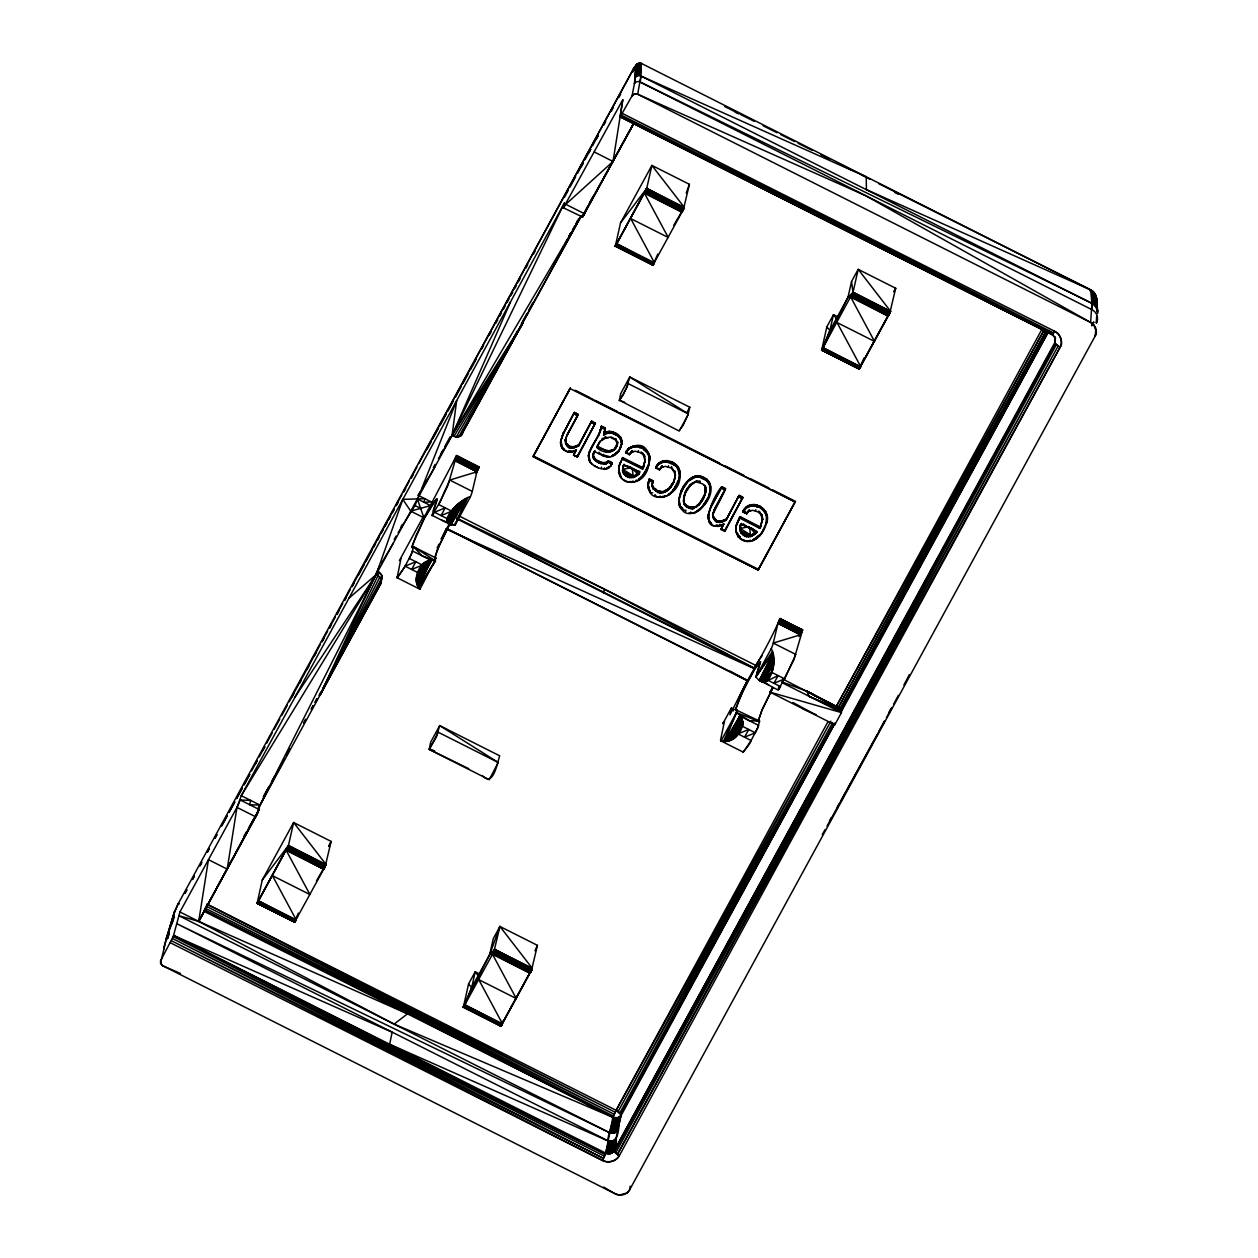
<?xml version="1.0" encoding="UTF-8"?>
<svg xmlns="http://www.w3.org/2000/svg" width="1258" height="1258" viewBox="0 0 1258 1258"><rect width="100%" height="100%" fill="white"/><g stroke="black" fill="none" stroke-linecap="round" stroke-linejoin="round"><path stroke-width="1.5" d="M703.898 485.148L705.282 485.698C707.185 494.929 701.162 507.32 691.114 508.609L685.091 505.574L684.038 503.593L683.644 497.696L686.915 489.079M418.206 495.353L420.156 492.035L418.206 495.353L431.337 501.973L423.962 502.256L424.764 498.671L402.827 499.379L410.753 511.157L423.883 517.761L456.638 455.569L479.141 466.907L476.924 471.797L472.269 491.406A21.087 1.903 -63.3 0 1 470.209 497.209L454.94 525.246C433.239 524.539 461.828 497.633 470.413 496.706M758.118 721.589L762.081 709.842L772.726 688.157L762.081 709.842L758.118 721.054M1096.913 316.12L1096.41 323.023A10.536 9.954 5.2 0 0 1091.787 309.594A211.14 25.6 -63.9 0 0 1091.944 303.241L1092.494 291.007L1090.875 290.016L641.328 63.387L640.904 75.983L637.696 94.24L1090.623 322.441L1093.847 324.957L1096.331 332.143A10.284 9.639 12.7 0 1 1095.246 335.886L629.582 1189.942L627.003 1192.93L619.455 1195.053A10.284 9.639 12.7 0 1 615.461 1193.936L161.842 965.279L160.395 961.081L173.227 936.612L179.941 911.971L237.495 806.394L241.269 795.685L564.37 203.073L563.427 207.806L622.789 99.728L620.115 116.963L1052.207 334.675C1056.641 325.932 1065.007 342.176 1060.085 347.287L619.345 1155.662C616.2 1161.543 608.18 1163.493 602.409 1160.442L170.302 942.729M1095.671 331.074L1095.246 335.87L1096.331 332.143A10.756 10.08 12.7 0 0 1093.847 324.957A10.284 9.639 12.7 0 0 1090.623 322.441L1091.944 303.241L1090.623 289.765L878.682 183.637M174.312 912.915L177.976 904.188L633.859 68.325L634.803 68.262L632.931 71.722L634.803 68.262M623.04 465.586L624.015 472.552L627.978 475.854C631.547 479.848 640.935 469.816 639.08 473.936L633.293 477.521L627.663 477.285L623.701 473.999L622.553 470.822L622.867 466.293L623.135 472.41L625.682 475.634L629.425 477.537L635.243 476.562L639.63 472.914L623.842 464.941L622.71 467.017L623.04 465.586L630.258 467.111M752.41 528.785L756.954 532.024L756.404 533.046L750.633 536.631L744.988 536.411L741.025 533.109L739.893 529.933L740.207 525.419L740.459 531.521L743.006 534.76L746.765 536.647L752.567 535.688L756.577 532.338L750.947 535.2L745.302 534.964L741.355 531.678L740.364 524.696L745.774 525.844M678.958 499.237C681.6 534.178 724.435 496.658 706.729 479.125C690.296 466.529 673.266 495.023 681.364 508.908L682.748 509.443L679.194 505.842L679.289 497.806L678.958 499.237L680.201 494.363L679.886 495.794L681.679 489.912L681.349 491.343L689.29 479.44L683.581 487.271L683.896 485.824M703.882 497.492L704.213 496.061L699.008 503.845L692.891 508.861L689.337 508.358L683.865 504.316C682.748 497.256 685.327 487.805 691.9 484.314L696.256 481.154L699.825 481.657L696.256 481.154L690.312 485.462L685.107 493.23L685.437 491.799M683.959 496.265L684.038 503.593L687.827 507.603L693.064 508.138L697.105 506.424C702.562 501.187 707.169 493.529 705.282 485.698M705.675 491.595L705.361 493.042L705.125 486.421L702.672 483.89L696.099 481.877L692.214 482.868M736.119 531.143L736.087 525.923L739.783 517.384L736.087 525.923L736.119 531.143L740.034 538.455L744.547 540.736M778.765 686.805L778.104 690.06L759.36 680.232L773.859 659.035L760.272 680.987L764.408 682.103L767.364 679.98L780.495 686.601L778.608 689.667L793.924 659.711L802.651 629.896L780.149 618.559L777.931 623.449L773.277 643.074A21.087 1.903 -63.3 0 1 771.217 648.861C778.419 657.934 770.195 695.391 755.932 676.898L760.398 661.645L755.681 667.432L747.802 681.38L739.578 698.505L735.615 709.716L759.612 721.101L757.693 727.926L751.105 740.506L743.305 752.174L720.803 740.836M620.115 116.963L632.051 95.844L634.425 83.657A206.658 18.65 -63.3 0 0 635.227 77.744L635.856 65.243L633.482 68.734A4.214 1.415 28.6 0 1 634.519 68.246M721.07 740.742C735.505 745.947 751.718 721.51 736.449 712.626L737.109 709.764L735.71 710.566L735.993 707.971L743.226 690.516L754.721 668.989L760.587 661.802L756.577 674.021M828.031 721.605L615.382 1111.695L612.882 1117.324L605.727 1153.13C614.564 1157.187 617.159 1144.528 616.153 1138.396L612.504 1141.226L611.655 1153.209L606.277 1153.397L173.62 935.433L392.134 1032.189L389.666 1044.282L607.677 1140.786C621.421 1145.22 617.332 1121.46 621.263 1115.201L834.982 723.224L834.793 724.797L769.896 692.104L772.381 687.528M705.361 493.042L705.675 488.497L705.439 491.123M1097.149 309.169L1095.042 305.568L1091.944 303.241L640.086 82.006A4.214 3.994 11 0 0 634.425 83.657L636.296 64.771L640.841 63.356L640.196 75.7L866.212 176.828L866.416 189.612L1090.875 290.016A10.551 10.253 -4.5 0 1 1096.551 300.064L1097.621 313.289L1096.08 295.945L1092.494 291.007L1093.564 304.232L1096.268 307.251L1097.605 311.229L1096.536 298.004L1096.551 300.064A10.551 10.253 -4.9 0 1 1096.394 301.055M622.867 466.293L623.858 473.275L627.821 476.578L629.755 476.106L633.293 477.521L632.365 469.218M749.705 528.329L750.633 536.631L747.079 535.216L745.145 535.688L741.198 532.386L740.207 525.419M1055.399 337.144L1055.195 343.387L1060.085 347.287L617.348 1154.482L619.345 1155.662C615.948 1161.433 608.337 1163.273 602.409 1160.442L171.371 940.701L603.463 1158.414L602.409 1160.442L605.57 1153.633L608.762 1141.21L176.576 923.592L609.344 1132.562L614.124 1133.065L617.741 1130.455A173.164 21.26 -64 0 0 616.2 1138.317M683.644 500.794L685.28 492.523L690.469 484.739L687.497 488.434M400.956 558.521L397.135 577.736L419.81 589.169M724.466 721.51L722.894 723.586L724.451 721.259L720.677 739.531A21.087 1.903 -63.3 0 0 721.18 740.663L736.449 712.626L759.14 721.573M453.415 508.657L448.273 523.784L456.434 505.291L451.811 511.173L438.68 504.552L449.766 480.069L476.924 471.797L478.433 468.275L456.292 456.214L478.795 467.551L456.638 455.569L447.911 485.368L440.41 501.297L432.107 515.34L450.867 524.79L461.151 501.486L449.877 524.602L447.219 522.29L447.596 518.878L434.466 512.258L432.06 515.638L436.935 500.637L436.589 498.718L424.292 518.375L412.482 544.966L412.199 547.56L413.599 546.758L436.101 558.096L420.062 589.074M648.939 464.611L649.6 455.538L649.112 463.903L646.518 470.398L643.954 473.511C640.731 480.587 631.988 484.597 624.676 480.996L620.729 477.694L618.637 472.741L618.92 466.089L619.675 475.225L622.694 479.345L627.207 481.61C657.368 487.931 655.874 426.258 625.949 451.433L625.635 452.864L629.393 454.767L632.129 450.647L629.393 454.767M648.09 466.781L649.836 459.06L649.018 453.949L644.772 448.571L644.458 450.002L646.596 450.93L649.27 456.984M679.399 477.348L679.194 479.062L679.116 469.108L674.854 463.73L672.716 462.787L676.678 466.089L679.745 474.942C682.182 462.425 662.007 454.657 656.031 466.592L655.717 468.023L659.475 469.926L662.211 465.806L659.475 469.926M679.713 475.917L679.918 474.219C682.339 498.86 641.627 508.625 649.364 478.826L653.122 480.729L651.896 485.604L653.028 488.78L657.745 492.444C665.168 494.803 671.583 487.994 673.958 481.625L670.656 487.239L665.325 491.721L659.522 492.696L657.903 491.721L659.837 491.265L663.375 492.68L663.705 491.249L669.335 488.371L673.958 481.625M762.49 519.711L760.084 527.637L762.647 518.988L762.065 514.821L758.338 511.927L761.908 515.528L762.49 519.711L761.908 515.528L758.495 511.204L759.879 511.754M782.57 678.943L840.25 708.679L841.445 712.594L834.793 724.797M316.45 880.93L325.979 864.388L293.633 822.512L288.459 845.486L257.072 903.213L294.624 922.193L325.193 866.416L331.137 841.413L293.633 822.512L262.262 880.034L257.119 903.291L294.749 922.114L257.119 903.291L292.91 921.06M294.592 922.114L298.193 914.66M418.757 587.69L435.457 560.974C421.194 556.413 410.155 579.734 420.172 589.011A21.087 1.903 -63.3 0 1 419.669 587.879M482.333 775.573C493.419 787.807 497.146 763.071 499.709 755.822L439.702 725.599L430.676 742.157L429.214 749.469L489.236 779.708L498.231 762.474L439.702 725.599L436.353 737.062L429.12 749.281L468.621 768.654M480.446 974.4L475.209 971.774L468.558 983.976L463.369 1007.155L500.92 1026.135L531.489 970.358L537.433 945.356L499.929 926.454L493.278 938.657L489.724 954.445L463.542 1007.171L493.969 951.457L499.929 926.454L532.276 968.33L531.489 970.358L530.043 973.252L492.538 954.35L489.724 954.445L471.671 987.561L463.4 1006.95L500.92 1026.135L532.276 968.33L494.756 949.428L489.724 954.445L499.929 926.454M463.4 1006.95L464.296 1006.085L501.502 1025.474L463.4 1006.95L464.973 1004.89L502.146 1024.405L464.642 1005.504L501.816 1024.971L500.92 1026.135L503.342 1020.474M657.792 254.085L652.886 265.092L615.335 246.112L620.524 222.933L651.896 165.411L689.4 184.313L683.456 209.315L652.886 265.092L615.366 245.908L646.722 188.386L651.896 165.411L684.242 207.287L673.659 225.496M679.257 430.44L683 425.566L688.283 413.882L629.755 376.991L620.729 393.55L619.282 400.877L626.783 387.637L629.755 376.991L689.777 407.23L687.906 415.14L679.226 431.054L620.965 401.066M652.855 265.013L654.113 261.098M851.54 281.556L853.018 292.328L890.538 311.229L860.095 367.053L890.538 311.229L858.192 269.354L853.018 292.328L847.986 297.344L829.934 330.461L821.631 350.054L859.308 368.956L889.752 313.258L895.696 288.255L858.192 269.354L851.54 281.556L847.986 297.344L821.678 350.133L826.82 326.876L833.472 314.673L838.709 317.299M821.663 349.85L822.559 348.985L859.764 368.374L821.663 349.85L823.235 347.79L860.755 366.691L859.183 369.034L860.755 366.691L837.026 322.52L874.53 341.421L850.801 297.25L853.018 292.328L890.444 311.544L853.018 292.328L821.678 350.133L859.308 368.956L821.993 349.834M725.787 741.418L739.877 715.959L729.231 740.868L740.71 716.871L742.786 721.778L742.173 726.181L755.303 732.785L758.26 726.574L758.637 725.41L739.877 715.959L724.624 741.371L736.449 712.626L749.265 720.677L759.612 721.101M617.647 442.03L617.128 445.19L613.432 450.616L610.995 451.182L605.507 450.238L597.236 446.071L600.239 441.401L606.041 437.8L611.074 436.935L615.587 439.215L616.373 441.7L617.647 442.03C617.694 453.226 603.604 454.893 596.921 447.502L599.453 441.998M612.316 455.758L618.669 451.166L621.641 444.357C622.207 437.281 614.973 433.239 608.825 432.705L603.573 435.268L605.192 427.956L601.434 426.069C600.868 439.136 584.262 449.075 589.892 462.158C595.16 468.212 609.485 473.747 612.159 462.661L608.4 460.774L606.529 462.457C601.23 463.4 595.286 460.538 592.974 455.632L592.66 457.063C594.971 461.969 600.915 464.847 606.199 463.887L608.4 460.774M618.606 467.52L622.301 458.981L642.917 467.803L644.049 465.727L643.719 467.158L642.759 468.511L645.323 459.878L642.602 469.234L622.301 458.981L622.616 457.55L642.917 467.803L642.602 469.234M680.075 473.495L679.037 479.77M762.647 518.988L759.926 528.344L739.625 518.107L739.956 516.661L760.241 526.913L761.373 524.853L761.059 526.284L759.926 528.344L739.956 516.661L737.565 521.472M767.317 517.463L766.279 523.737C773.072 509.93 751.215 496.438 743.289 510.544L742.959 511.99L746.717 513.877L749.469 509.757L746.717 513.877M593.021 454.625L592.66 457.063L594.861 450.867L593.021 454.625L593.351 453.195L593.619 458.856L598.321 462.504L606.199 463.887L608.243 461.497L610.287 461.717L612.001 463.384L610.885 465.444M348.969 598.148L376.063 574.764L379.806 577.123L381.08 579.246L380.718 583.775L260.029 805.136L249.682 804.711L250.641 800.418L240.309 799.994L236.976 807.384L227.211 869.121L208.451 859.67L198.701 921.406L394.084 1024.106L612.882 1117.324L617.961 1117.749A6.321 5.535 13 0 0 621.263 1115.201L616.106 1110.295L207.004 904.172M634.189 122.671L582.485 217.021L563.427 207.806L565.77 204.315L613.039 161.464L622.789 99.728M610.523 1153.649L612.504 1141.226L608.762 1141.21L606.875 1153.602L609.957 1141.446L608.086 1153.838L611.231 1141.462L609.328 1153.869L612.504 1141.226M630.195 1186.168L629.582 1189.942A10.284 9.639 12.7 0 1 627.003 1192.93A10.756 10.08 12.7 0 1 619.502 1195.053M434.623 558.049L439.419 544.918L449.216 525.152L437.045 550.517L434.718 558.898L436.101 558.096L434.608 558.599M604.5 431.84L605.192 427.956L604.862 429.387L601.104 427.516L601.434 426.069M397.166 576.541L397.292 577.831L404.243 567.688L411.445 554.118L413.599 546.758L435.457 560.974L418.128 586.951L431.384 560.518L412.624 551.067L409.29 558.458L422.421 565.062L425.581 561.964L430.315 560.47L416.524 583.319L431.384 560.518L417.577 586.134M447.077 521.818L447.596 518.878L447.109 520.152M587.58 206.564L582.139 217.225L584.53 213.766L565.77 204.315M619.25 400.201L622.993 395.327L628.277 383.643L688.283 413.882M742.865 722.532L742.173 726.181L742.707 724.765M667.275 490.762L674.115 480.902L673.801 482.333L675.404 475.052L675.074 476.483L674.492 472.285L671.41 466.529M673.801 482.333L675.404 475.052M322.834 688.519L380.718 583.775L381.882 575.661L378.737 572.123L376.472 572.972L320.365 694.463L381.363 581.652M381.08 579.246L320.365 694.463L377.935 575.708L378.737 572.123L376.865 571.179M463.243 430.299L462.441 433.884A6.321 5.928 12.7 0 1 460.994 435.614L456.229 436.951L452.094 435.331L456.67 400.61L415.014 505.527L398.11 532.732M469.344 539.635L446.48 528.643L747.378 680.767C759.046 660.214 770.682 640.118 780.149 618.559L802.305 630.557L800.434 634.803L773.277 643.074L795.779 654.412L784.693 678.895L773.922 683.298L778.12 675.577L764.974 681.978M455.585 522.369L454.94 525.246L451.575 523.941M562.452 435.991L563.631 432.532L561.304 439.011M563.458 433.239L574.356 412.435L563.458 433.239L574.356 412.435L578.114 414.322L567.232 435.142C564.685 439.168 564.417 444.845 568.993 447.738L572.563 448.225L578.538 446.04L591.653 421.147L595.411 423.05L577.296 457.11L573.538 455.223L575.708 450.38M560.911 444.955L560.848 440.725C558.505 449.499 569.481 455.726 576.321 450.128L568.553 452.062L563.914 449.578L561.493 446.543L560.691 441.448L562.766 434.545M562.373 446.7L562.059 448.131L563.914 449.578M563.757 450.301L564.087 448.854L562.216 447.423L560.518 442.156L563.788 431.809M567.232 435.142L578.114 414.322M591.496 421.87L595.254 423.757L593.21 423.537L591.653 421.147L578.538 446.04L570.77 447.974L567.767 446.464L565.911 441.967L565.581 443.398L565.518 439.184L566.54 445.206L565.361 439.907M567.767 446.464L568.097 445.033L565.738 442.69M575.912 414.81L576.227 413.379L574.198 413.159L577.957 415.046L576.227 413.379M568.993 447.738L569.308 446.291L566.871 443.775M568.553 452.062L568.868 450.616L572.013 451.858M570.77 447.974L571.101 446.543L574.246 447.769L578.696 445.316L572.877 446.794L569.308 446.291M570.33 452.298L570.66 450.867M572.563 448.225L572.877 446.794M575.928 447.329L576.243 445.882L578.869 444.609L591.653 421.147M578.538 446.04L578.869 444.609M577.626 455.679L577.296 457.11L595.411 423.05L577.626 455.679L575.409 456.167L573.695 454.5M600.349 430.236L601.261 426.792L605.035 428.679L601.261 426.792C599.201 437.501 590.411 445.536 588.351 456.182L589.31 460.57L591.858 463.809M588.807 454.468L589.42 452.031L588.508 455.459L589.892 462.158M589.593 451.308L589.263 452.738L598.478 434.985L598.163 436.432L600.506 429.513L600.192 430.944M588.744 458.981L588.665 454.751M500.92 1026.135L502.492 1023.792L464.973 1004.89L471.671 987.561L475.209 971.774L478.685 976.444M593.855 453.1L594.185 451.669L593.194 453.902L594.861 450.867M593.619 458.856L593.949 457.409M593.839 465.444L598.352 467.724M600.396 440.677L596.921 447.502L605.507 450.238L605.192 451.669M602.991 428.459L603.305 427.012M596.072 461.371L596.386 459.941M598.824 453.666L599.154 452.235M602.126 439.718L602.456 438.271M605.79 432.154L603.746 434.56L605.79 432.154L609.139 431.258C615.76 431.651 623.669 436.841 621.641 444.357M598.321 462.504L598.651 461.073L594.845 460.114M606.041 437.8L608.479 437.721M600.585 463.652L600.899 462.205M603.29 454.311L602.975 455.742C614.108 461.482 625.556 447.109 620.414 436.935L620.1 438.366M608.825 432.705L609.139 431.258M601.261 468.542L601.576 467.111M603.903 433.837L607.472 431.714L610.979 433.145L611.309 431.698L615.398 434.718L619.203 435.677L621.798 443.634L619.659 448.917L621.971 442.926M604.123 464.139L604.453 462.708L608.086 462.205L611.844 464.108M604.485 467.929L604.17 469.36L608.998 467.111L606.246 469.092L609.171 466.388L608.841 467.819M608.746 452.172L609.061 450.726L614.643 449.295L617.301 444.467L615.838 447.958M608.039 457L603.132 455.034L610.099 456.748M613.133 433.57L613.464 432.139M615.398 434.718L615.712 433.271L610.979 433.145M612.001 463.384L609.957 463.148L610.287 461.717M617.332 443.461L615.744 438.492M612.473 455.05L612.159 456.481L618.826 450.443L618.496 451.874M617.647 435.85L617.977 434.419M614.769 455.192L615.099 453.761M621.389 438.743L621.059 440.174L620.257 437.658L618.873 437.108L619.203 435.677M616.64 453.54L619.329 450.348M621.358 442.266L621.672 440.835M620.163 448.823L620.493 447.376M620.902 446.59L621.232 445.159M618.637 472.741L618.952 471.31L621.043 476.263M622.553 470.822L622.883 469.376L632.051 467.489L631.736 468.935L639.945 471.483L639.08 473.936L633.45 476.798L624.015 472.552L623.701 473.999M623.135 472.41L623.449 470.964M633.497 451.638L631.972 451.37L629.55 454.044L625.792 452.157L628.764 448.446L636.815 446.008L630.887 446.779L625.635 452.864L628.937 447.738M630.572 448.21L630.887 446.779M630.604 453.43L631.972 451.37M625.682 475.634L625.997 474.203M628.607 449.169L632.538 447.25L632.853 445.804M627.663 477.285L627.978 475.854M634.598 446.983L634.913 445.552M603.541 592.738L604.343 589.137L456.654 518.139L754.14 668.108A35.853 3.239 -63.3 0 1 762.222 655.654M629.425 477.537L629.755 476.106M636.973 445.285L636.658 446.716L632.538 447.25M629.912 481.531L634.252 481.908M631.202 477.788L631.532 476.357M638.089 451.999L638.419 450.553M632.554 482.364L632.884 480.918M635.243 476.562L635.573 475.131M642.917 467.803L645.15 460.585L644.568 456.418L640.998 452.817L642.539 452.644M642.476 448.351L642.791 446.92L639.567 447.534L639.882 446.103L636.658 446.716L642.476 448.351L648.137 453.808L648.452 452.361M637.193 475.618L639.237 473.212M635.935 481.452L636.249 480.021M644.411 457.141L644.725 455.695L641.155 452.094L643.609 454.625L644.992 461.309M638.545 480.179L638.875 478.732M640.416 478.512L643.954 473.511M646.423 451.653L646.754 450.207L649.442 456.261L649.663 459.783L649.993 458.337M642.272 476.861L649.27 463.18M644.992 473.024L645.323 471.593M646.36 471.121L646.691 469.674M647.54 467.504L646.518 470.398M649.301 462.205L649.631 460.758M649.364 478.826L649.049 480.257L652.808 482.16M650.213 491.752L647.728 484L649.207 479.55L652.965 481.437L652.053 484.88L653.201 488.057L652.053 484.88L652.965 481.437L649.207 479.55L647.571 484.723M648.153 488.922L647.901 483.292M650.921 481.216L651.251 479.77M650.386 491.045L650.056 492.476L652.729 492.869M651.896 485.604L653.122 480.729M652.462 487.192L652.776 485.745M663.579 466.797L662.054 466.529L659.632 469.203L655.874 467.316L658.846 463.604L664.995 460.711L666.897 461.167L660.969 461.922L660.654 463.369L659.019 462.897L655.717 468.023M652.21 484.157L653.028 488.78L655.717 489.173L655.387 490.604L663.548 491.957M660.686 468.574L662.054 466.529M654.758 496.139L655.088 494.709M658.689 464.328L662.62 462.409L662.935 460.963M657.745 492.444L658.06 491.013L653.358 487.333M659.522 492.696L659.837 491.265M667.054 460.444L666.74 461.875L662.62 462.409M660.151 495.966L659.837 497.397L664.334 497.067L664.649 495.636M661.299 492.947L661.614 491.501L665.325 491.721L665.655 490.29L669.162 489.079L669.492 487.648M668.171 467.158L668.501 465.712M662.651 497.523L662.966 496.077M668.627 495.337L668.957 493.891M670.656 487.239L670.97 485.808M674.807 470.854L674.492 472.285L671.08 467.976L665.262 466.341L661.897 467.237M666.017 496.611L670.498 493.671L676.615 485.557M672.134 485.399L672.448 483.968M678.534 467.52L678.219 468.967L676.521 466.812L676.835 465.366L679.524 471.42L678.376 468.243M674.43 479.408L674.76 477.977M672.354 492.02L679.351 478.339L676.442 486.264L676.773 484.833M675.09 488.183L675.404 486.752M679.351 472.143L679.116 469.108M677.732 483.025L678.062 481.594M679.116 501.627L679.351 505.118L682.921 508.735L682.591 510.166L685.924 510.245L685.594 511.691M680.153 507.65L680.468 506.203M681.364 508.908L681.694 507.477M683.471 501.517L683.802 500.071L683.865 504.316L683.566 499.599M686.223 491.202L686.553 489.755M687.34 489.158L690.642 484.016L690.312 485.462M685.091 505.574L685.421 504.144M692.152 478.575L692.466 477.144L694.903 476.578L698.929 475.854L700.549 476.813L698.615 477.285L695.076 475.87L694.746 477.301L688.975 480.886M686.318 506.848L686.648 505.417L684.195 502.87M689.337 508.358L689.651 506.927L686.648 505.417M688.613 513.201L694.416 512.714L698.442 511L704.59 503.986M697.152 475.603L696.838 477.034L690.878 478.292L689.132 480.163L694.903 476.578L703.709 477.615L703.395 479.046L706.729 479.125L706.398 480.572L709.811 484.896L710.204 487.679L710.518 486.233M690.39 513.453L690.705 512.006M698.615 477.285L698.929 475.854M692.891 508.861L693.221 507.43L697.105 506.424L697.419 504.993L700.171 503.42L705.518 492.318M692.325 512.981L694.243 513.437L700.187 509.128L698.756 509.569M700.706 476.09L700.391 477.537L706.398 480.572M699.668 482.364L699.983 480.933M698.677 505.276L699.008 503.845M701.665 501.58L701.98 500.134M700.03 509.852L707.971 497.948L707.641 499.395L710.361 490.054L710.031 491.501L709.166 481.657L708.852 483.088M702.766 499.536L703.096 498.105M701.241 508.515L707.798 498.671M705.848 487.789L705.518 489.22L705.125 486.421M704.622 495.259L704.936 493.828M702.451 507.163L702.766 505.732M705.423 503.467L705.738 502.036M708.836 495.448L709.166 494.001M723.13 524.665L720.944 529.492L724.718 531.395L742.833 497.319L739.059 495.432L725.96 520.309L719.969 522.495L716.4 522.007L713.003 517.683L712.61 514.899L725.206 490.038L725.536 488.607L721.762 486.704C714.591 493.749 694.746 534.839 723.727 524.397L719.434 526.127L716.289 524.9L715.959 526.331L712.673 525.325L708.899 520.828L708.097 515.717L709.009 512.273L708.333 519.24M709.182 511.566L707.939 516.44L709.229 519.381M711.21 506.078L708.852 512.997L711.21 506.078L721.762 486.704M709.795 520.969L709.481 522.416L711.179 524.57M712.61 514.899L714.969 507.98L725.536 488.607L714.638 509.411L714.969 507.98M714.277 518.044L716.73 520.576L720.299 521.064L726.118 519.601L720.126 521.787L716.573 521.284L713.317 516.236L713.962 519.475L712.783 514.176L714.796 508.704L712.783 514.176L713.003 517.683L712.94 513.453L713.16 516.959L715.189 520.749L718.192 522.259L725.96 520.309L739.059 495.432L725.96 520.309M715.189 520.749L715.503 519.302M723.319 489.095L723.649 487.648L721.605 487.428L725.363 489.315L723.649 487.648M716.4 522.007L716.73 520.576M717.752 526.583L718.066 525.136M720.299 521.064L719.969 522.495L723.507 520.875L721.652 522.054M719.434 526.127L719.749 524.696M721.274 524.963L723.9 523.674M723.334 521.598L723.664 520.167L726.275 518.878M740.632 497.806L740.946 496.375L738.902 496.139L742.66 498.042L740.946 496.375M735.961 531.851L736.245 525.199L735.961 531.851L738.053 536.804L742.016 540.107C754.077 545.783 764.502 533.077 766.594 522.29L761.656 533.093L764.015 528.8M736.669 524.413L736.984 522.982M735.946 529.256L736.276 527.81M737.015 534.336L737.33 532.905L738.21 536.097L740.349 537.024L740.034 538.455M738.053 536.804L738.383 535.373L740.349 537.024M739.893 529.933L740.207 528.502L749.391 526.615M750.822 510.748L749.296 510.481L746.89 513.154L743.116 511.267L748.227 505.889L757.222 505.213L762.112 507.682L766.358 513.075L766.437 523.014L766.924 514.664L767.003 518.894L766.767 515.387L764.078 509.333L763.763 510.764L766.609 516.095M744.846 512.934L745.161 511.503L743.116 511.267L744.767 508.704M742.959 511.99L746.261 506.848M741.025 533.109L741.355 531.678L750.947 535.2L740.207 528.502M744.453 510.135L748.227 505.889M745.931 508.279L749.862 506.361L750.193 504.93M744.988 536.411L745.302 534.964M746.765 536.647L747.079 535.216M749.862 506.361L753.982 505.842L754.313 504.395M743.808 540.044L747.079 541.365L751.576 541.019L759.926 534.54L759.612 535.971L761.184 533.093M748.541 536.899L748.856 535.468L741.355 531.678M755.429 511.11L755.744 509.679M765.776 511.487L765.462 512.918L759.958 506.754L756.891 506.659L757.222 505.213M749.894 541.475L750.208 540.044M752.567 535.688L752.897 534.241L756.404 533.046L756.734 531.615L750.853 527.605M763.763 510.764L759.801 507.477L760.131 506.031M753.589 539.132L753.259 540.578L759.769 535.248L756.042 538.581M754.517 534.729L756.734 531.615M761.782 509.113L762.112 507.682M760.933 513.736L762.317 520.419M755.869 539.289L756.2 537.858M761.735 516.252L762.065 514.821M757.741 537.638L758.071 536.191M762.034 518.343L762.348 516.896M766.028 514.506L766.358 513.075M747.378 680.767L730.269 671.237M821.804 350.07L859.183 369.034L860.079 367.871L822.905 348.403L860.409 367.305L823.235 347.79L829.934 330.461L833.472 314.673L836.947 319.343M795.433 501.329L758.212 570.016L533.156 456.623L570.377 387.936L533.156 456.623L758.212 570.016L795.433 501.329L758.37 569.308L533.313 455.915L570.22 388.659L795.26 502.036L592.848 399.415M742.88 723.287L742.173 726.181L742.833 724.026M446.999 521.299L447.596 518.878L447.015 520.733M589.137 453.022L588.508 455.459L590.206 460.727M603.746 434.56L604.673 431.117L603.746 434.56L605.633 432.878L611.309 431.698M834.982 723.224L620.996 1114.211L833.771 723.948L619.88 1112.874L832.67 722.595L618.118 1111.459L830.893 721.196L616.106 1110.295A6.321 2.139 28.6 0 1 621.263 1115.201L617.143 1131.288L614.124 1133.065L609.344 1132.562L178.809 915.651L198.701 921.406L407.482 1013.838L394.084 1024.106M736.402 736.229L742 719.057L732.518 739.468L741.418 717.893L730.379 740.49L740.71 716.871M166.685 939.6L166.889 936.754L160.474 963.376L162.549 965.735L180.476 973.488M167.581 938.452L169.185 932.823M171.324 925.322L173.997 915.934L170.05 928.656M560.974 440.442L561.807 445.112L561.068 444.247M620.225 462.346L618.763 466.812L618.794 472.017L618.763 466.812L622.616 457.55M649.207 479.55L647.87 486.815M681.506 490.62L683.739 486.547L679.131 498.514L679.509 504.411M168.934 932.304L167.251 937.776L174.469 911.83L177.976 904.188L179.296 903.731A4.214 1.415 28.6 0 0 177.976 904.188M167.613 938.499L169.295 933.027M172.645 922.083L174.327 916.61M199.833 917.727L198.701 921.406L179.941 911.971M609.344 1132.562L613.951 1117.733L610.413 1132.971L615.146 1117.985L611.608 1133.222L616.404 1118.016L612.866 1133.269L617.662 1117.827L621.263 1115.201M240.309 799.994L259.054 809.444L198.701 921.406L256.522 815.31L260.029 805.136L376.063 574.764L452.094 435.331L581.149 215.904M847.986 297.344L850.801 297.25L853.018 292.328M683.644 497.696L685.28 492.523M735.93 526.646L739.625 518.107M735.505 737.204L737.974 733.886L742.472 720.347M605.727 1153.13L603.463 1158.414L172.425 938.499L604.516 1156.196L173.227 936.612L605.318 1154.325L173.62 935.433M773.497 666.646L771.563 672.275L764.408 682.103M447.659 523.124L451.811 511.173L454.358 507.477M402.827 499.379L376.063 574.764L241.269 795.685L260.029 805.136L284.402 758.889M852.767 293.098L890.051 312.582L852.531 293.68L889.752 313.258L852.232 294.372L889.406 314.013L851.902 295.111L889.029 314.767L890.538 311.229L888.305 316.151L851.147 296.589L888.667 315.491L851.524 295.866L852.94 292.642L890.287 312L889.029 314.767L851.524 295.866L852.767 293.098L890.287 312M416.429 577.784L418.222 572.783L425.581 561.964M329.219 846.665L331.137 841.413L328.637 845.989M686.208 193.056L689.4 184.313M236.976 807.384L255.72 816.819L259.054 809.444L256.16 814.571M565.204 440.614L567.547 433.711L577.784 415.769L574.025 413.866M773.167 668.124L771.563 672.275L763.291 682.15M457.063 518.846L457.708 517.195M734.546 738.069L737.974 733.886L742.786 721.778M416.681 576.573L418.222 572.783L426.839 561.32M771.421 648.373L755.932 676.898L772.789 653.028L759.36 680.232L773.717 657.494M447.219 522.29L451.811 511.173L455.365 506.361M707.971 497.948L705.581 502.744M257.245 903.228L294.624 922.193L296.196 919.85L272.467 875.678L309.971 894.58L286.242 850.408L288.459 845.486L257.119 903.291L288.459 845.486L325.979 864.388L324.47 867.926L286.966 849.024L288.459 845.486L325.728 865.158L288.208 846.257L288.459 845.486L262.262 880.034M654.38 261.287L652.886 265.092L654.459 262.749L630.73 218.578L668.234 237.479L644.505 193.307L646.722 188.386L615.382 246.191L646.722 188.386L684.242 207.287L682.732 210.825L645.228 191.924L646.722 188.386L683.99 208.057L646.47 189.156L646.722 188.386L620.524 222.933M492.538 954.35L494.756 949.428L532.181 968.644L494.504 950.199L494.756 949.428L492.538 954.35L516.267 998.522L478.763 979.62L502.492 1023.792M530.766 971.868L493.639 952.212L531.143 971.113L493.969 951.457L531.489 970.358L494.268 950.781L531.788 969.682L494.504 950.199L493.262 952.966L530.766 971.868L532.276 968.33L500.904 1025.852L463.369 1007.155L501.046 1026.056L463.73 1006.935M433.066 511.031L437.076 498.813L433.051 503.074L424.292 518.375L416.068 535.515L412.105 546.711L412.199 547.56L413.599 546.758L421.996 555.8L435.457 560.974M449.877 524.602L459.893 502.382L449.012 524.271L457.55 504.269L448.273 523.784M295.363 920.148L298.366 913.088M742 719.057L733.556 738.823L737.974 733.886L748.746 729.483L744.532 737.188L755.303 732.785M576.07 450.018L573.538 455.223L576.321 450.128M723.476 524.287L720.944 529.492L723.727 524.397M772.742 669.555L771.563 672.275L762.222 681.962L773.859 663.642L761.216 681.569L773.922 660.607L760.272 680.987M510.528 301.841L452.094 435.331L438.46 458.572M417.074 575.331L428.05 560.864L416.209 580.095L429.198 560.596L416.335 582.265L430.315 560.47M731.464 740.019L741.418 717.893M324.47 867.926L287.343 848.269L324.847 867.171L287.689 847.53L325.193 866.416L287.988 846.838L325.492 865.74L288.208 846.257L286.242 850.408L323.746 869.309L325.979 864.388L323.448 866.904M682.732 210.825L645.606 191.169L683.11 210.07L645.952 190.43L683.456 209.315L646.235 189.738L683.754 208.639L646.47 189.156L644.505 193.307L682.009 212.209L684.242 207.287M532.276 968.33L530.043 973.252L492.884 953.69L530.404 972.591L493.262 952.966M734.53 709.528L731.401 707.955L729.954 714.827L747.488 680.311L446.48 528.643L441.212 539.163A35.853 3.239 -63.3 0 1 441.857 537.842M534.996 950.718L537.433 945.356M859.985 366.959L864.042 358.011M894.076 291.825L895.696 288.255L893.84 291.636M723.46 741.214L736.449 712.626M449.012 524.271L458.714 503.294M622.71 467.017L623.999 464.233M741.324 523.344L740.05 526.127L741.166 524.067L756.954 532.024M467.599 498.074L454.94 525.246L466.293 498.608L450.867 524.79L462.409 500.653M728.083 741.166L739.877 715.959L726.935 741.355M564.37 203.073L452.094 435.331L522.778 323.212L460.994 435.614A6.321 5.928 12.7 0 1 453.965 436.274M255.72 816.819L257.874 812.495L198.701 921.406L258.676 810.608M320.365 694.463L379.806 577.123M463.699 499.882L450.867 524.79L464.973 499.206M456.638 455.569L454.421 460.459L476.924 471.797L454.515 460.129L477.018 471.467L454.688 459.673L477.191 471.011L455.207 458.415L477.726 469.753L455.553 457.676L478.056 469.014L455.931 456.937L478.433 468.275L479.141 466.907L475.744 473.15M780.149 618.559L777.931 623.449L800.434 634.803L778.026 623.135L800.528 634.472L778.199 622.679L800.701 634.016L778.718 621.421L801.236 632.758L779.064 620.681L801.566 632.019L779.441 619.927L801.944 631.264L779.803 619.219L802.651 629.896L799.034 636.532M616.106 1110.295L612.882 1117.324L203.843 911.232M876.983 735.144L827.041 826.144M878.807 731.684L884.28 721.259M888.824 712.594L890.648 709.119M1091.96 325.649L1093.784 322.174M286.211 755.46L289.812 748.604M589.389 203.136L593.005 196.279M884.516 721.353L841.099 800.45M886.371 717.878L891.891 707.499M893.73 704.024L898.338 695.375M903.873 684.981L909.392 674.587M773.183 654.49L759.36 680.232L773.497 655.968M581.322 166.701L583.193 163.241M588.823 152.878L590.71 149.435M596.339 139.072L598.21 135.612M269.07 786.612L263.457 796.959L267.152 790.04M186.813 889.925L184.926 893.369L186.813 889.941M199.959 865.756L201.83 862.296L199.959 865.834M207.476 851.949L209.347 848.49L207.476 852.043M214.992 838.143L216.863 834.683M227.195 815.703L221.565 826.05L227.195 815.876M229.066 812.243L234.711 801.896M236.583 798.437L242.228 788.09M244.099 784.63L249.729 774.283M251.616 770.824L257.245 760.461M259.132 757.017L264.762 746.654M266.633 743.211L272.278 732.848M274.15 729.404L279.795 719.041M281.666 715.598L287.296 705.235M289.183 701.775L320.177 644.819M322.048 641.376L327.693 631.013M329.565 627.569L335.194 617.206M337.081 613.762L342.711 603.4M344.598 599.94L350.227 589.593M352.098 586.134L394.367 508.468M396.254 505.008L401.884 494.661M403.755 491.202L409.4 480.855M411.272 477.395L416.917 467.048M418.788 463.589L633.482 68.734L637.554 63.702L641.564 63.639A10.551 0.959 -63.3 0 0 640.967 63.718M214.992 838.268L216.863 834.825M229.082 812.432L234.711 802.101M236.583 798.641L242.228 788.31M244.099 784.866L249.729 774.535M255.374 764.204L257.245 760.744M262.891 750.413L264.762 746.969M291.998 697.011L293.885 693.567M299.514 683.236L301.385 679.792M307.031 669.46L308.902 666.001M314.547 655.67L316.418 652.226M322.048 641.894L323.935 638.451M329.565 628.104L331.452 624.66M337.081 614.329L338.952 610.885M344.598 600.553L346.469 597.11M352.114 586.763L353.985 583.319M358.687 574.717L364.317 564.37M366.204 560.926L371.833 550.595M373.705 547.151L375.592 543.708M377.463 540.264L379.35 536.82M381.221 533.361L383.108 529.917M384.979 526.473L386.851 523.029M388.738 519.585L390.609 516.142M392.496 512.698L394.367 509.254M396.254 505.81L398.126 502.367M403.771 492.02L405.642 488.576M411.272 478.244L413.159 474.801M427.248 448.964L431.007 442.077M432.878 438.633L438.507 428.286M440.394 424.842L446.024 414.511M447.911 411.067L453.54 400.736M455.412 397.276L461.057 386.945M462.928 383.501L468.574 373.17M470.445 369.726L476.074 359.379M481.72 349.048L483.591 345.604M489.236 335.273L491.107 331.829M495.809 323.212L497.681 319.768M499.568 316.324L501.439 312.88M503.326 309.437L505.197 305.993M507.068 302.533L508.955 299.089M510.827 295.646L512.714 292.202M514.585 288.758L516.472 285.314M518.343 281.871L520.23 278.427M525.86 268.096L527.731 264.636M533.376 254.305L535.248 250.861M564.37 197.459L568.129 190.571M570 187.127L575.629 176.796M577.516 173.352L583.146 163.005M585.033 159.562L590.662 149.23M592.534 145.786L598.179 135.455M603.809 125.108L605.696 121.664M611.325 111.333L613.196 107.889M618.842 97.558L620.713 94.098M400.594 527.652L402.434 524.303M424.591 483.638L426.415 480.289M433.334 467.63L435.111 464.375M441.023 453.509L442.847 450.16M444.672 446.81L450.222 436.636M263.441 796.77L269.055 786.454M272.074 780.935L274.747 776.029M303.744 722.847L305.615 719.419M311.229 709.103L313.1 705.659M314.987 702.231L316.859 698.788M332.788 669.571L334.659 666.127M335.257 665.057L337.034 661.787M340.289 655.811L345.903 645.511M347.79 642.067L353.404 631.752M355.275 628.324L360.904 618.008M365.496 609.564L367.289 606.309M371.739 598.148L373.516 594.877M377.966 586.715L381.52 580.19A6.321 5.928 12.7 0 0 378.737 572.123M468.589 420.502L472.143 413.976M477.301 404.51L479.267 400.925M483.717 392.763L487.271 386.222M490.824 379.696L494.394 373.17M498.844 365.009L502.398 358.483M505.952 351.957L509.521 345.431M513.846 337.474L517.525 330.744M521.347 323.731L526.976 313.415M528.847 309.971L532.653 302.989M569.135 236.064L571.022 232.62L569.214 236.064M572.893 229.192L574.764 225.748M399.384 560.596L423.773 515.827M448.037 526.048L446.386 529.099L754.045 668.564L456.528 518.673M687.072 412.199L689.777 407.23M710.88 507.524L721.447 488.151L725.206 490.038M722.894 723.586L731.401 707.955L733.383 710.864M1042.127 328.936L836.491 706.1L839.432 707.971L806.913 691.208L781.91 681.899M1043.763 330.76L838.488 707.279L841.633 711.022L808.988 696.256L806.913 691.208L840.25 708.679L1047.505 331.798M840.25 708.679L1046.483 330.445M808.988 696.256L841.602 710.566L806.913 691.208L841.366 710.015L1047.584 331.782M841.633 711.022L1048.795 331.058L841.366 710.015M1091.818 325.586L1093.705 322.142L1091.692 325.507M561.681 249.807L563.505 246.458M576.746 222.304L578.633 218.861M565.377 243.03L567.248 239.602M569.119 236.174L570.99 232.746M575.661 224.176L577.532 220.748M634.063 122.844L582.658 216.832L584.53 213.766M582.187 217.257L634.016 122.891M469.847 418.285L471.734 414.857M477.411 404.573L479.298 401.145M484.959 390.861L486.846 387.433M488.733 383.989L490.62 380.561M492.507 377.133L494.394 373.705M496.281 370.277L501.942 359.992M503.829 356.564L581.243 215.951L460.994 435.614M582.155 216.832L633.057 124.558M1043.684 330.712L836.491 706.1L838.488 707.279L1046.389 330.461M303.87 722.878L305.757 719.434M311.449 709.135L313.352 705.691M315.255 702.263L317.142 698.835M319.045 695.391L320.947 691.963M424.968 562.357L422.421 565.062L411.649 569.465L415.848 561.76L405.092 566.163L397.292 577.831M822.26 834.699L825.122 829.572M458.777 436.746L522.778 323.212L453.965 436.274M243.612 836.806L246.505 831.68M248.439 828.251L254.226 817.999M554.228 263.614L556.146 260.202M559.039 255.107L580.237 217.634M829.478 820.924L831.412 817.511M837.23 807.274L839.165 803.862M1054.534 331.184L1052.207 334.675L620.587 116.491L1052.694 334.203L621.436 115.217L1053.544 332.914L622.443 113.472L1054.534 331.184C1060.274 334.156 1063.104 341.405 1060.085 347.287A6.321 2.139 28.6 0 1 1054.927 342.38L1055.289 337.883L1052.144 334.329L1055.289 337.883L1054.927 342.38L614.187 1150.74L611.655 1153.209L613.684 1140.77L612.662 1152.548L614.706 1140.094L613.527 1151.715L615.539 1139.292L614.187 1150.74L617.348 1154.482L1058.088 346.123L615.571 1153.083L1056.311 344.723L614.47 1151.746L1055.195 343.387L614.187 1150.74A6.321 2.139 28.6 0 0 619.345 1155.662M417.137 585.269L431.384 560.518L416.791 584.325M674.052 488.67L670.498 493.671M456.229 436.951L522.778 323.212M635.888 65.4L635.227 77.744M422.09 488.717L434.749 467.143M394.21 539.367L396.16 536.05M377.84 569.528L379.79 566.194M381.74 562.876L393.408 542.969M416.241 581.196L429.198 560.596M627.113 451.024L628.764 448.446L625.792 452.157M655.874 467.316L657.525 464.737M657.211 466.183L658.846 463.604M698.85 504.552L701.822 500.857M755.932 676.898L772.318 651.613M428.05 560.864L416.272 578.963L418.222 572.783L405.092 566.163M761.216 681.569L773.937 662.117M295.127 696.916L376.063 574.764L378.344 573.915L376.472 572.972M257.434 902.992L258 902.143L295.52 921.029L294.624 922.193L295.52 921.029L258.346 901.561L295.85 920.463L258.692 900.948L257.104 903.008L295.205 921.532L258 902.143L257.104 903.008M629.55 454.044L630.918 451.984M659.632 469.203L661.016 467.143M762.222 681.962L773.717 665.152L771.563 672.275L784.693 678.895M424.371 562.798L422.421 565.062L423.286 563.836M617.741 1130.455L617.143 1131.288L620.666 1116.05L616.326 1132.043L619.848 1116.805L615.304 1132.656L618.842 1117.418L614.124 1133.065L617.961 1117.749M766.515 681.081L767.364 679.98L765.509 681.773M615.366 245.908L616.263 245.043L653.468 264.432L615.366 245.908L616.955 243.848L654.459 262.749M615.382 246.191L616.263 245.043L653.783 263.928L652.871 264.809L615.335 246.112L653.012 265.013L615.697 245.892M463.416 1007.233L464.296 1006.085L501.816 1024.971L500.904 1025.852M422.421 565.062L423.804 563.285M638.702 479.455L640.731 477.081M668.784 494.614L670.813 492.24M766.028 681.474L767.364 679.98M1089.774 290.724L1090.623 289.765M859.167 368.751L860.079 367.871L822.559 348.985L821.678 350.133L859.183 369.034M752.897 534.241L750.79 535.924L748.856 535.468M747.897 507.32L752.253 504.662L756.891 506.659M689.132 480.163L692.309 477.867M697.168 510.717L700.344 508.421M572.72 447.502L576.085 446.606M608.982 431.981L605.633 432.878M743.305 752.174C741.182 753.621 750.145 744.878 751.105 740.506L737.974 733.886M429.34 749.438L438.209 732.235L498.231 762.474M613.589 449.908L606.969 451.921L605.35 450.946L607.284 450.49L610.838 451.905L611.152 450.474L614.643 449.295L617.489 442.753L615.587 439.215M754.14 505.118L750.02 505.637M434.466 512.258L445.238 507.855L441.039 515.576L451.811 511.173M410.753 511.157L430.535 505.559L417.404 498.954L423.883 517.761M631.815 452.078L635.18 451.182L640.998 452.817M749.139 511.204L752.504 510.292L758.338 511.927M617.348 1117.906L617.348 1117.906A6.321 5.535 13 0 1 612.882 1117.324L204.315 909.974L613.338 1116.066L205.101 908.166L614.124 1114.242L206.092 906.122L615.115 1112.198L207.083 904.219M571.101 446.543L569.151 447.015L568.097 445.033M598.651 461.073L600.742 462.928L606.372 463.164L608.243 461.497L609.957 463.148M604.296 463.431L600.742 462.928M716.573 521.284L720.126 521.787M715.959 526.331L717.909 525.86M695.674 506.864L689.651 506.927M747.079 541.365L750.051 540.751M604.406 437.312L606.199 437.076L602.299 438.995M662.777 461.686L666.897 461.167M686.491 506.125L693.064 508.138M662.809 496.8L657.305 496.768L654.931 495.432M575.409 456.167L577.453 456.402M724.875 530.672L721.117 528.769M605.35 450.946L608.903 451.449M753.982 505.842L759.801 507.477M637.696 94.24L634.488 93.941L632.051 95.844L634.488 93.941L637.696 94.24L865.929 195.808L1090.623 322.441M619.455 1195.053L615.461 1193.936L603.62 1187.096M769.896 692.104L841.445 712.594L781.658 682.481M623.842 464.941L630.415 466.985M624.015 472.552L633.623 476.09L622.883 469.376M621.059 400.893L624.676 402.277M430.991 749.485L434.608 750.869M441.479 520.057L446.527 522.007M710.204 487.679L710.125 483.449L709.811 484.896L706.571 479.848L709.968 484.173M674.54 465.161L676.678 466.089L666.74 461.875L672.873 462.079L672.558 463.51L676.521 466.812M792.839 702.467L810.923 712.217M802.337 708.458L816.08 714.67M724.545 106.458L736.811 112.591M740.302 114.352L754.313 121.366M763.071 125.753L777.098 132.766M780.589 134.527L794.6 141.541M798.107 143.286L812.118 150.315M820.876 154.687L829.635 159.074M838.394 163.461L852.405 170.475M861.164 174.862L869.923 179.249M735.238 112.104L738.745 113.865M894.957 192.568L898.464 194.345M1091.787 309.594L640.086 82.006A210.857 19.027 -63.3 0 0 640.904 75.983L1093.564 304.232L1093.973 292.359L1095.042 305.568L1095.199 294.026L1096.268 307.251L1096.08 295.945L1097.463 311.402L1096.41 303.886M620.052 116.617L1050.399 333.449L1047.002 331.467M594.279 152.014L613.039 161.464M850.801 297.25L888.305 316.151M575.063 390.294L579.749 392.653M580.771 393.172L592.251 398.959M595.38 400.531L617.269 411.555M620.383 413.127L719.261 462.944M725.095 465.885L736.575 471.671M737.597 472.19L743.855 475.335M750.098 478.496L768.858 487.947M772.915 489.991L793.861 500.542M591.323 422.594L595.097 424.481M738.745 496.863L742.503 498.75M610.916 437.658L615.429 439.923M743.289 510.544L745.79 511.817M594.688 451.575L602.975 455.742L600.428 453.399M449.766 480.069L472.269 491.406M458.148 515.481L757.379 666.253M415.014 505.527L421.1 508.594M258.692 900.948L296.196 919.85M575.566 390.593L589.389 397.654M616.955 243.848L653.783 263.928M682.009 212.209L644.851 192.647L682.371 211.548L645.228 191.924M604.343 589.137L754.14 668.108M323.746 869.309L286.588 849.748L324.108 868.649L286.966 849.024M806.913 691.208L840.91 709.386M1040.13 327.662L1043.574 329.565M820.688 216.911L836.098 225.465M760.744 679.918L768.748 684.95M633.529 468.495L639.394 472.505M743.006 523.705L749.06 528.046M709.638 521.693L711.493 523.139M615.712 433.271L618.873 437.108M706.571 479.848L709.009 482.364M826.82 326.876L829.934 330.461M468.558 983.976L471.671 987.561M740.05 529.209L741.198 532.386L745.145 535.688M649.442 456.261L648.295 453.084M750.476 527.951L754.847 533.298M633.151 468.825L637.523 474.172M642.634 447.644L644.458 450.002L642.791 446.92M592.817 456.339L596.229 460.648L592.974 455.632M643.609 454.625L644.568 456.418M649.584 490.573L648.184 485.384M675.106 472.945L674.65 471.561L675.231 475.76M708.254 514.994L708.647 517.793M1096.316 303.901L1096.929 311.449M679.682 470.696L679.745 474.942M1096.504 317A200.604 24.641 -63.9 0 1 1096.378 323.07M737.581 700.848A35.853 3.239 -63.3 0 1 747.488 680.311M437.108 548.016A35.853 3.239 -63.3 0 1 437.642 546.821M438.193 545.595A35.853 3.239 -63.3 0 1 438.775 544.352M442.501 536.521A35.853 3.239 -63.3 0 1 446.48 528.643M1090.041 290.378A10.551 0.959 -63.3 0 1 1090.875 290.016M607.583 1140.975A179.469 21.873 -63.9 0 1 609.218 1132.782M166.889 936.754A206.658 18.65 -63.3 0 0 164.311 945.906A4.214 3.9 14 0 0 164.075 948.894M377.935 575.708A6.321 5.928 12.7 0 1 380.718 583.775M462.96 430.755A6.321 5.928 12.7 0 1 462.236 431.62M636.862 64.189L635.636 77.115L636.862 64.189M637.554 63.702L636.202 76.534L637.554 63.702M638.341 63.372L636.894 76.062L638.341 63.372M639.19 63.199L638.545 75.543L637.68 75.716L639.19 63.199M640.055 63.199L639.394 75.543L640.196 75.7L640.841 63.356L639.394 75.543L638.545 75.543L640.055 63.199M710.361 486.956L710.188 490.777L710.361 486.956M611.042 464.721L610.728 466.152L612.159 462.661L611.042 464.721M725.033 529.948L724.718 531.395L742.833 497.319L725.033 529.948M174.469 911.83L166.465 938.075L174.469 911.83M194.33 876.118L192.443 879.562L194.33 876.166M260.029 805.136L258.157 808.532L260.029 805.136M748.258 511.11L746.89 513.154L749.296 510.481L748.258 511.11"/></g></svg>
